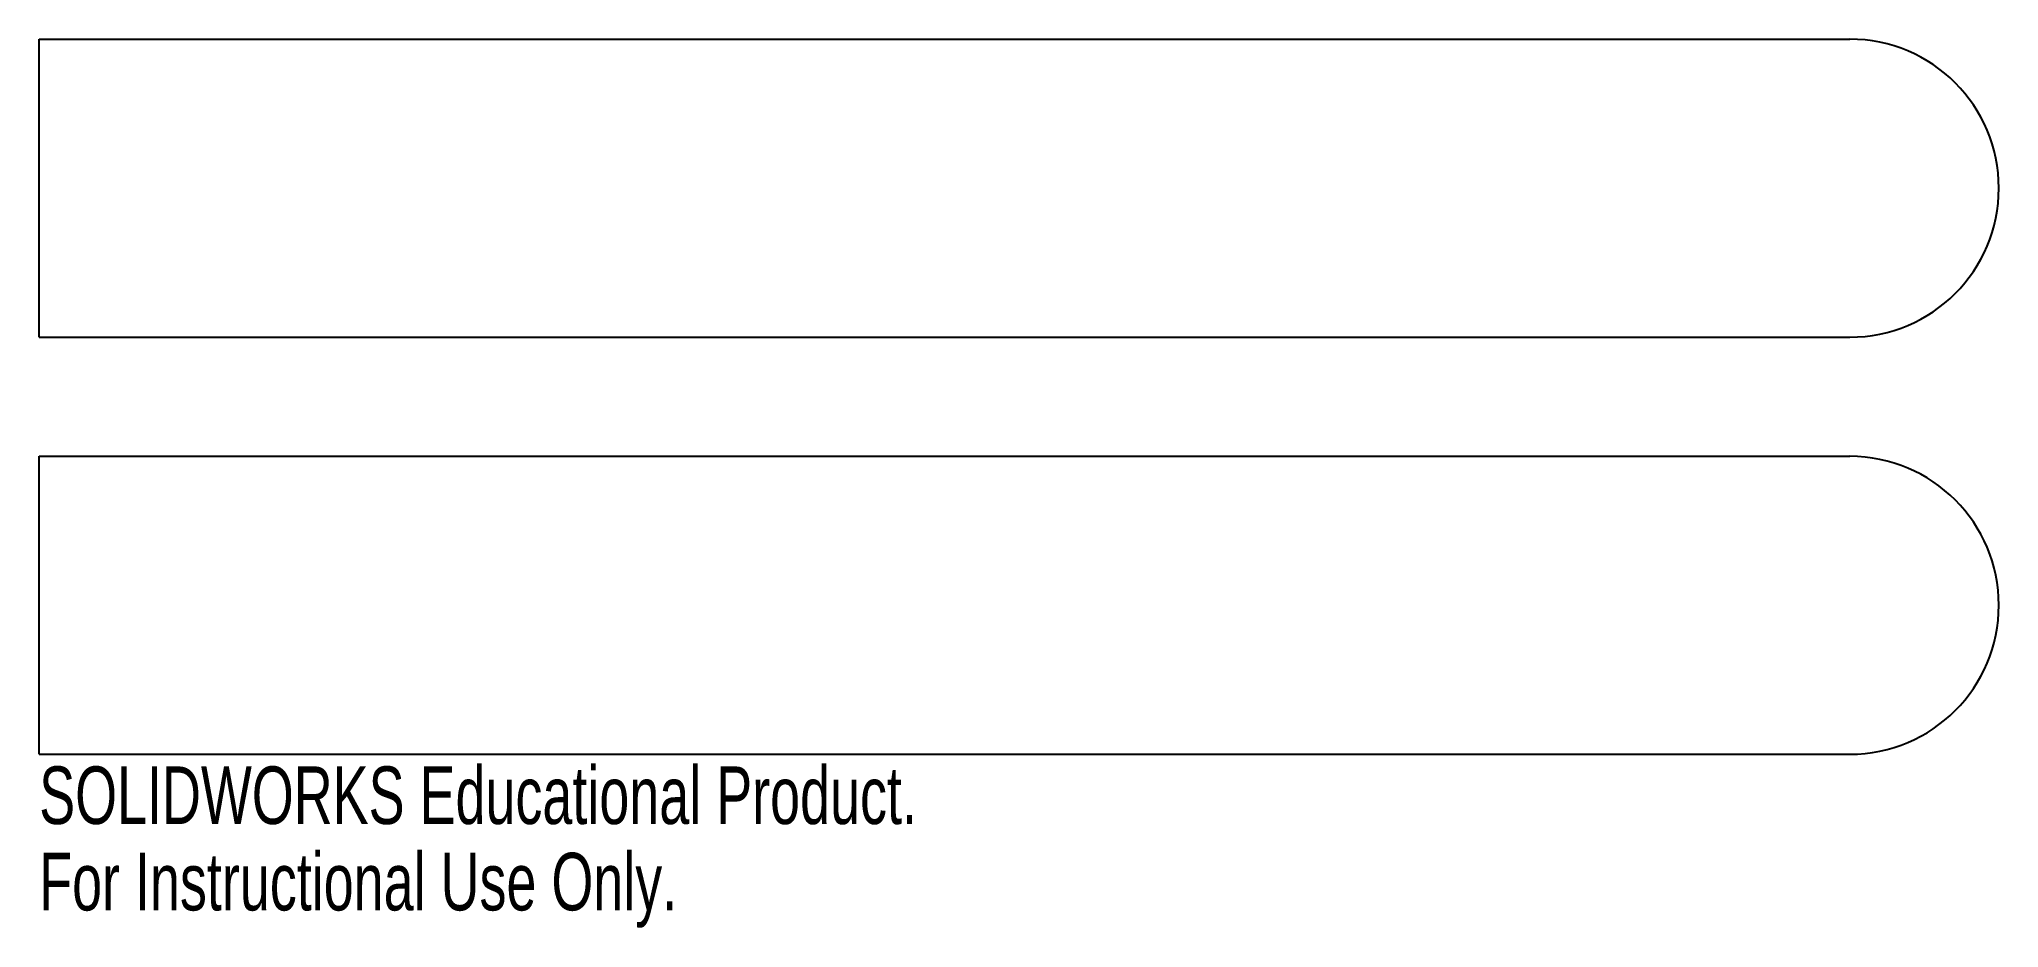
# Model space of a CAD drawing. Header units: millimetres. Extents: x 0 to 164, y -50 to 25.
import ezdxf

# ---------------------------------------------------------------- set-up
doc = ezdxf.new("R2010")
doc.units = ezdxf.units.MM
doc.styles.add('SLDTEXTSTYLE0', font='TXT', dxfattribs={"width": 0.7})

msp = doc.modelspace()

# ---------------------------------------------------------------- linework, layer by layer
at = {"color": 7, "linetype": 'Continuous'}
for p, q in [((0, 0), (0, 25)), ((0, 25), (152, 25)), ((0, 0), (152, 0)), ((0, -35), (0, -10)), ((0, -10), (152, -10)), ((0, -35), (152, -35))]:
    msp.add_line(p, q, dxfattribs=at)
for centre in [(152, 12.5), (152, -22.5)]:
    msp.add_arc(centre, 12.5, 270, 90, dxfattribs=at)

# ---------------------------------------------------------------- texts
at = {"color": 7, "linetype": 'Continuous', "char_height": 4.8336, "attachment_point": 1, "style": 'SLDTEXTSTYLE0'}
for s, insert in [('SOLIDWORKS Educational Product.', (0, -36.02)), ('For Instructional Use Only.', (0, -43.27))]:
    msp.add_mtext(s, dxfattribs=dict(at, insert=insert))

doc.saveas('drawing.dxf')
